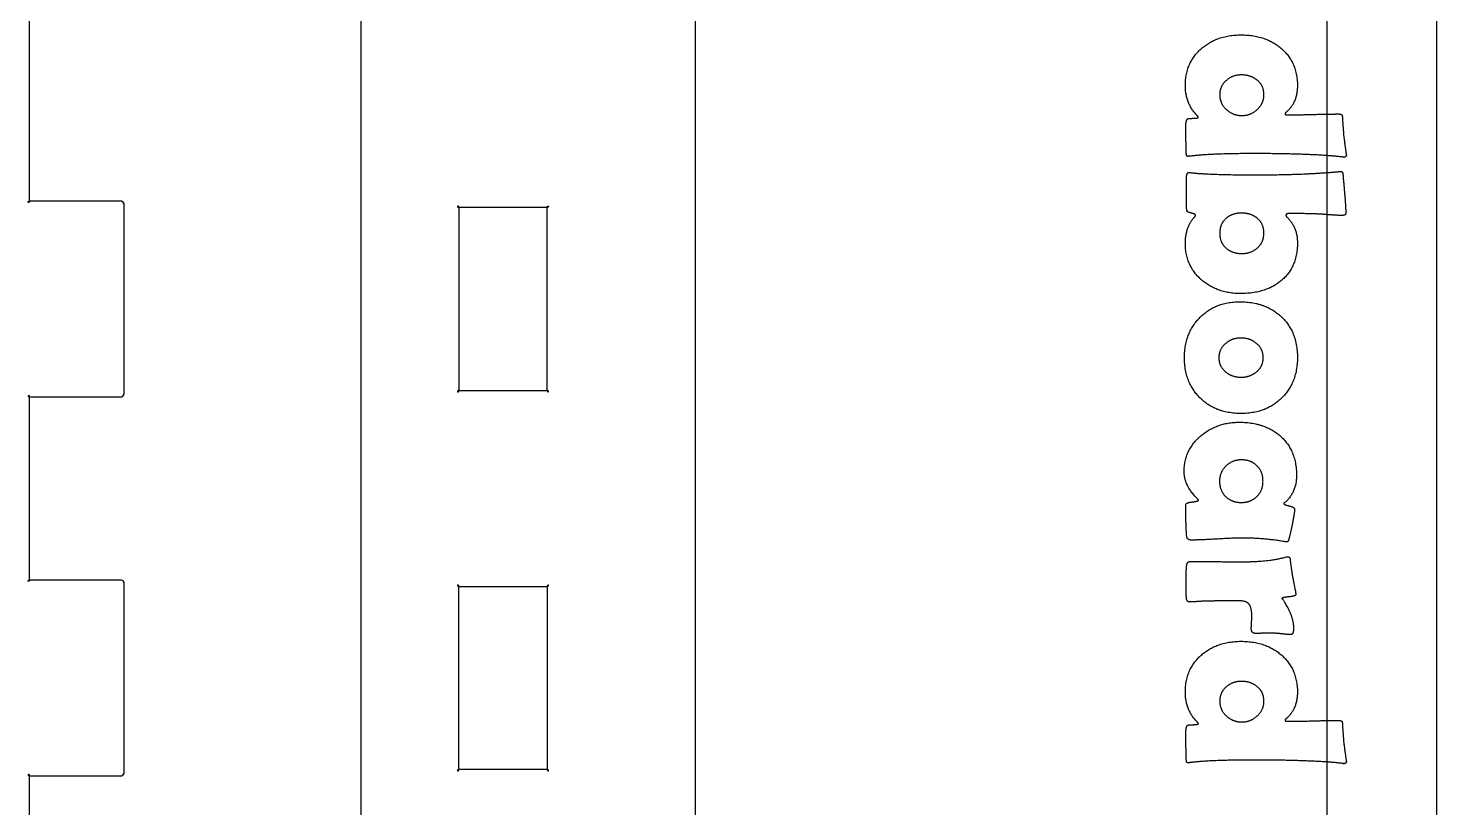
# Model space of a CAD drawing. Header units: millimetres. Extents: x 10 to 778, y 22 to 238.
# Drawn here: x 328.86 to 373.48, y 77.69 to 102.38 of the extents above; entities that cross this region are included whole.
import ezdxf

# ---------------------------------------------------------------- set-up
doc = ezdxf.new("R2010")
doc.units = ezdxf.units.MM
doc.layers.get('0').update_dxf_attribs({"linetype": 'CONTINUOUS'})

msp = doc.modelspace()

# ---------------------------------------------------------------- linework, layer by layer
msp.add_line((370.405, 97.838), (370.443, 97.842))
for points in [[(373.479, 24.801), (373.479, 234.8)], [(339.4, 212.408), (339.4, 47.192)], [(328.9, 72.9), (328.9, 78.7), (328.9, 78.711), (328.885, 78.743), (328.862, 78.738), (328.858, 78.715), (328.889, 78.7), (328.9, 78.7), (331.8, 78.7), (331.816, 78.7), (331.87, 78.73), (331.9, 78.784), (331.9, 78.8), (331.9, 84.8), (331.9, 84.818), (331.87, 84.871), (331.816, 84.9), (331.8, 84.9), (328.9, 84.9), (328.9, 84.89), (328.885, 84.858), (328.862, 84.862), (328.858, 84.886), (328.889, 84.9), (328.9, 84.9), (328.9, 90.7), (328.9, 90.711), (328.885, 90.743), (328.862, 90.738), (328.858, 90.715), (328.889, 90.7), (328.9, 90.7), (331.8, 90.7), (331.816, 90.7), (331.87, 90.73), (331.9, 90.784), (331.9, 90.8), (331.9, 96.801), (331.9, 96.818), (331.87, 96.871), (331.816, 96.9), (331.8, 96.9), (328.9, 96.9), (328.9, 96.89), (328.885, 96.858), (328.862, 96.862), (328.858, 96.886), (328.889, 96.9), (328.9, 96.9), (328.9, 102.7)]]:
    msp.add_lwpolyline(points)
for points in [[(350, 35), (350, 225), (370, 225), (370, 35)], [(342.5, 90.89), (342.5, 90.9), (345.301, 90.9), (345.301, 96.7), (345.301, 96.711), (345.314, 96.742), (345.338, 96.738), (345.342, 96.715), (345.31, 96.7), (345.301, 96.7), (342.5, 96.7), (342.5, 93.8), (342.5, 90.9), (342.489, 90.9), (342.458, 90.886), (342.462, 90.862), (342.485, 90.858)], [(342.489, 96.7), (342.5, 96.7), (342.5, 96.711), (342.485, 96.742), (342.462, 96.738), (342.458, 96.715)], [(345.342, 90.886), (345.31, 90.9), (345.301, 90.9), (345.301, 90.89), (345.314, 90.858), (345.338, 90.862)], [(342.5, 84.7), (342.5, 84.711), (342.485, 84.743), (342.462, 84.738), (342.458, 84.715), (342.489, 84.7)], [(345.301, 78.9), (342.5, 78.9), (342.5, 81.8), (342.5, 84.7), (345.301, 84.7)], [(345.301, 84.711), (345.301, 84.7), (345.31, 84.7), (345.342, 84.715), (345.338, 84.738), (345.314, 84.743)], [(342.5, 78.9), (342.489, 78.9), (342.458, 78.886), (342.462, 78.862), (342.485, 78.858), (342.5, 78.89)], [(345.342, 78.886), (345.31, 78.9), (345.301, 78.9), (345.301, 78.89), (345.314, 78.858), (345.338, 78.862)]]:
    msp.add_lwpolyline(points, close=True)
for points in [[(365.513, 100.557), (365.513, 101.296), (366.032, 101.741)], [(366.032, 101.741), (366.526, 102.165), (367.279, 102.165)], [(367.279, 102.165), (368.043, 102.165), (368.537, 101.748)], [(368.537, 101.748), (369.063, 101.307), (369.063, 100.557)], [(367.293, 100.897), (367.009, 100.897), (366.813, 100.725)], [(367.793, 100.727), (367.584, 100.897), (367.293, 100.897)], [(365.885, 99.611), (365.513, 99.99), (365.513, 100.557)], [(366.813, 100.725), (366.603, 100.55), (366.603, 100.27)], [(368.001, 100.27), (368.001, 100.557), (367.793, 100.727)], [(369.063, 100.557), (369.063, 100.028), (368.726, 99.734)], [(366.603, 100.27), (366.603, 99.99), (366.813, 99.8)], [(367.793, 99.804), (368.001, 99.997), (368.001, 100.27)], [(365.531, 99.299), (365.531, 99.488), (365.604, 99.516)], [(365.604, 99.516), (365.738, 99.523), (365.871, 99.53)], [(365.871, 99.53), (365.899, 99.534), (365.927, 99.559)], [(365.927, 99.559), (365.916, 99.58), (365.885, 99.611)], [(366.813, 99.8), (367.023, 99.611), (367.307, 99.611)], [(367.307, 99.611), (367.584, 99.611), (367.793, 99.804)], [(368.726, 99.734), (368.67, 99.685), (368.67, 99.664)], [(368.67, 99.664), (368.67, 99.632), (368.761, 99.632)], [(368.761, 99.632), (369.031, 99.632), (369.567, 99.646)], [(369.567, 99.646), (370.103, 99.66), (370.37, 99.66)], [(370.37, 99.66), (370.471, 99.66), (370.485, 99.604)], [(370.485, 99.604), (370.496, 99.38), (370.527, 98.987)], [(365.548, 98.371), (365.531, 98.497), (365.531, 99.299)], [(370.527, 98.987), (370.615, 98.287), (370.615, 98.367)], [(365.594, 98.318), (365.555, 98.318), (365.548, 98.371)], [(365.678, 98.325), (365.611, 98.318), (365.594, 98.318)], [(367.738, 98.406), (366.291, 98.406), (365.678, 98.325)], [(369.301, 98.378), (368.614, 98.406), (367.738, 98.406)], [(370.296, 98.318), (369.907, 98.357), (369.301, 98.378)], [(370.527, 98.29), (370.604, 98.29), (370.296, 98.318)], [(370.615, 98.367), (370.615, 98.29), (370.527, 98.29)], [(365.545, 97.589), (365.545, 97.81), (365.625, 97.81)], [(365.625, 97.81), (365.636, 97.81), (365.678, 97.803)], [(365.678, 97.803), (366.235, 97.733), (367.801, 97.733)], [(367.801, 97.733), (369.297, 97.733), (370.405, 97.838)], [(370.443, 97.842), (370.499, 97.842), (370.506, 97.733)], [(370.506, 97.733), (370.51, 97.656), (370.559, 97.123)], [(365.562, 96.591), (365.545, 96.65), (365.545, 97.589)], [(370.559, 97.123), (370.594, 96.748), (370.594, 96.514)], [(365.513, 95.564), (365.513, 96.09), (365.815, 96.412)], [(365.706, 96.519), (365.576, 96.549), (365.562, 96.591)], [(365.836, 96.454), (365.836, 96.489), (365.706, 96.519)], [(365.815, 96.412), (365.836, 96.437), (365.836, 96.454)], [(367.3, 96.521), (366.992, 96.521), (366.803, 96.356)], [(367.8, 96.351), (367.598, 96.521), (367.3, 96.521)], [(368.807, 96.507), (368.698, 96.507), (368.698, 96.451)], [(368.698, 96.451), (368.698, 96.423), (368.726, 96.398)], [(368.726, 96.398), (369.063, 96.083), (369.063, 95.571)], [(369.753, 96.489), (369.406, 96.507), (368.807, 96.507)], [(370.117, 96.465), (369.841, 96.486), (369.753, 96.489)], [(370.478, 96.447), (370.342, 96.447), (370.117, 96.465)], [(370.594, 96.514), (370.594, 96.447), (370.478, 96.447)], [(366.803, 96.356), (366.603, 96.181), (366.603, 95.879)], [(368.001, 95.886), (368.001, 96.181), (367.8, 96.351)], [(366.039, 94.394), (365.513, 94.842), (365.513, 95.564)], [(366.603, 95.879), (366.603, 95.582), (366.81, 95.406)], [(367.8, 95.42), (368.001, 95.599), (368.001, 95.886)], [(369.063, 95.571), (369.063, 94.804), (368.541, 94.373)], [(366.81, 95.406), (367.002, 95.242), (367.307, 95.242)], [(367.307, 95.242), (367.598, 95.242), (367.8, 95.42)], [(367.269, 93.973), (366.533, 93.973), (366.039, 94.394)], [(368.541, 94.373), (368.057, 93.973), (367.269, 93.973)], [(365.976, 93.217), (366.466, 93.714), (367.237, 93.714)], [(367.237, 93.714), (368.05, 93.714), (368.556, 93.238)], [(365.485, 91.948), (365.485, 92.719), (365.976, 93.217)], [(368.556, 93.238), (369.063, 92.761), (369.063, 91.948)], [(366.792, 92.397), (366.575, 92.218), (366.575, 91.941)], [(367.279, 92.565), (366.995, 92.565), (366.792, 92.397)], [(367.763, 92.397), (367.56, 92.565), (367.279, 92.565)], [(367.98, 91.941), (367.98, 92.218), (367.763, 92.397)], [(365.983, 90.664), (365.485, 91.153), (365.485, 91.948)], [(366.575, 91.941), (366.575, 91.668), (366.792, 91.489)], [(367.768, 91.496), (367.98, 91.668), (367.98, 91.941)], [(369.063, 91.948), (369.063, 91.156), (368.567, 90.666)], [(366.792, 91.489), (366.995, 91.324), (367.279, 91.324)], [(367.279, 91.324), (367.556, 91.324), (367.768, 91.496)], [(367.279, 90.175), (366.48, 90.175), (365.983, 90.664)], [(368.567, 90.666), (368.071, 90.175), (367.279, 90.175)], [(366.014, 89.474), (366.519, 89.898), (367.22, 89.898)], [(367.22, 89.898), (368.029, 89.898), (368.523, 89.46)], [(365.475, 88.343), (365.475, 89.026), (366.014, 89.474)], [(368.523, 89.46), (369.035, 89.005), (369.035, 88.213)], [(366.799, 88.511), (366.596, 88.315), (366.596, 88.034)], [(367.286, 88.707), (367.002, 88.707), (366.799, 88.511)], [(367.78, 88.521), (367.588, 88.707), (367.286, 88.707)], [(367.973, 88.034), (367.973, 88.336), (367.78, 88.521)], [(365.871, 87.502), (365.475, 87.894), (365.475, 88.343)], [(366.596, 88.034), (366.596, 87.737), (366.79, 87.547)], [(367.779, 87.546), (367.973, 87.733), (367.973, 88.034)], [(369.035, 88.213), (369.035, 87.663), (368.649, 87.344)], [(365.93, 87.428), (365.916, 87.456), (365.871, 87.502)], [(366.79, 87.547), (366.985, 87.358), (367.286, 87.358)], [(367.286, 87.358), (367.584, 87.358), (367.779, 87.546)], [(365.524, 87.285), (365.524, 87.351), (365.725, 87.374)], [(365.555, 86.289), (365.524, 86.724), (365.524, 87.285)], [(365.725, 87.374), (365.927, 87.397), (365.93, 87.428)], [(368.649, 87.344), (368.632, 87.33), (368.632, 87.32)], [(368.632, 87.32), (368.632, 87.288), (368.802, 87.248)], [(368.802, 87.248), (368.972, 87.207), (368.972, 87.151)], [(368.972, 87.151), (368.972, 87.022), (368.898, 86.657)], [(368.898, 86.657), (368.828, 86.31), (368.779, 86.16)], [(365.706, 86.167), (365.566, 86.167), (365.555, 86.289)], [(366.505, 86.198), (365.972, 86.167), (365.706, 86.167)], [(367.307, 86.23), (367.037, 86.23), (366.505, 86.198)], [(368.649, 86.118), (368.015, 86.23), (367.307, 86.23)], [(368.779, 86.16), (368.758, 86.107), (368.723, 86.107)], [(368.723, 86.107), (368.709, 86.107), (368.649, 86.118)], [(365.534, 84.839), (365.534, 85.172), (365.555, 85.371)], [(365.555, 85.371), (365.569, 85.487), (365.671, 85.487)], [(365.671, 85.487), (365.951, 85.487), (366.51, 85.484)], [(366.51, 85.484), (367.069, 85.48), (367.349, 85.48)], [(367.349, 85.48), (368.173, 85.48), (368.705, 85.631)], [(368.705, 85.631), (368.737, 85.638), (368.758, 85.638)], [(368.758, 85.638), (368.81, 85.638), (368.828, 85.585)], [(368.828, 85.585), (368.849, 85.392), (368.905, 85.021)], [(365.548, 84.324), (365.534, 84.492), (365.534, 84.839)], [(368.905, 85.021), (369.014, 84.467), (369.014, 84.45)], [(368.793, 84.369), (368.572, 84.352), (368.572, 84.306)], [(369.014, 84.45), (369.014, 84.387), (368.793, 84.369)], [(365.643, 84.208), (365.559, 84.208), (365.548, 84.324)], [(365.943, 84.222), (365.741, 84.208), (365.643, 84.208)], [(366.246, 84.236), (366.144, 84.236), (365.943, 84.222)], [(366.703, 84.241), (366.396, 84.236), (366.246, 84.236)], [(367.16, 84.247), (367.009, 84.247), (366.703, 84.241)], [(367.528, 84.142), (367.437, 84.247), (367.16, 84.247)], [(367.619, 83.746), (367.619, 84.036), (367.528, 84.142)], [(368.572, 84.306), (368.572, 84.355), (368.756, 84.019)], [(368.756, 84.019), (368.94, 83.683), (368.94, 83.371)], [(367.602, 83.36), (367.602, 83.427), (367.61, 83.555)], [(367.61, 83.555), (367.619, 83.683), (367.619, 83.746)], [(367.738, 83.21), (367.602, 83.21), (367.602, 83.36)], [(368.012, 83.217), (367.805, 83.21), (367.738, 83.21)], [(368.281, 83.22), (368.18, 83.22), (368.012, 83.217)], [(368.569, 83.196), (368.369, 83.217), (368.281, 83.22)], [(368.856, 83.175), (368.754, 83.175), (368.569, 83.196)], [(368.94, 83.371), (368.94, 83.175), (368.856, 83.175)], [(366.032, 82.537), (366.526, 82.961), (367.279, 82.961)], [(367.279, 82.961), (368.043, 82.961), (368.537, 82.544)], [(365.513, 81.352), (365.513, 82.092), (366.032, 82.537)], [(368.537, 82.544), (369.063, 82.102), (369.063, 81.352)], [(367.293, 81.692), (367.009, 81.692), (366.813, 81.521)], [(367.793, 81.522), (367.584, 81.692), (367.293, 81.692)], [(365.885, 80.406), (365.513, 80.785), (365.513, 81.352)], [(366.813, 81.521), (366.603, 81.345), (366.603, 81.065)], [(368.001, 81.065), (368.001, 81.352), (367.793, 81.522)], [(369.063, 81.352), (369.063, 80.823), (368.726, 80.529)], [(366.603, 81.065), (366.603, 80.785), (366.813, 80.596)], [(367.793, 80.599), (368.001, 80.792), (368.001, 81.065)], [(365.604, 80.312), (365.738, 80.319), (365.871, 80.326)], [(365.871, 80.326), (365.899, 80.329), (365.927, 80.354)], [(365.927, 80.354), (365.916, 80.375), (365.885, 80.406)], [(366.813, 80.596), (367.023, 80.406), (367.307, 80.406)], [(367.307, 80.406), (367.584, 80.406), (367.793, 80.599)], [(368.726, 80.529), (368.67, 80.48), (368.67, 80.459)], [(368.67, 80.459), (368.67, 80.427), (368.761, 80.427)], [(368.761, 80.427), (369.031, 80.427), (369.567, 80.441)], [(369.567, 80.441), (370.103, 80.456), (370.37, 80.456)], [(370.37, 80.456), (370.471, 80.456), (370.485, 80.399)], [(370.485, 80.399), (370.496, 80.175), (370.527, 79.783)], [(365.531, 80.095), (365.531, 80.284), (365.604, 80.312)], [(365.548, 79.166), (365.531, 79.292), (365.531, 80.095)], [(370.527, 79.783), (370.615, 79.082), (370.615, 79.163)], [(365.594, 79.114), (365.555, 79.114), (365.548, 79.166)], [(365.678, 79.121), (365.611, 79.114), (365.594, 79.114)], [(367.738, 79.201), (366.291, 79.201), (365.678, 79.121)], [(369.301, 79.173), (368.614, 79.201), (367.738, 79.201)], [(370.296, 79.114), (369.907, 79.152), (369.301, 79.173)], [(370.527, 79.085), (370.604, 79.085), (370.296, 79.114)], [(370.615, 79.163), (370.615, 79.085), (370.527, 79.085)]]:
    msp.add_open_spline(points, degree=2)

doc.saveas('drawing.dxf')
